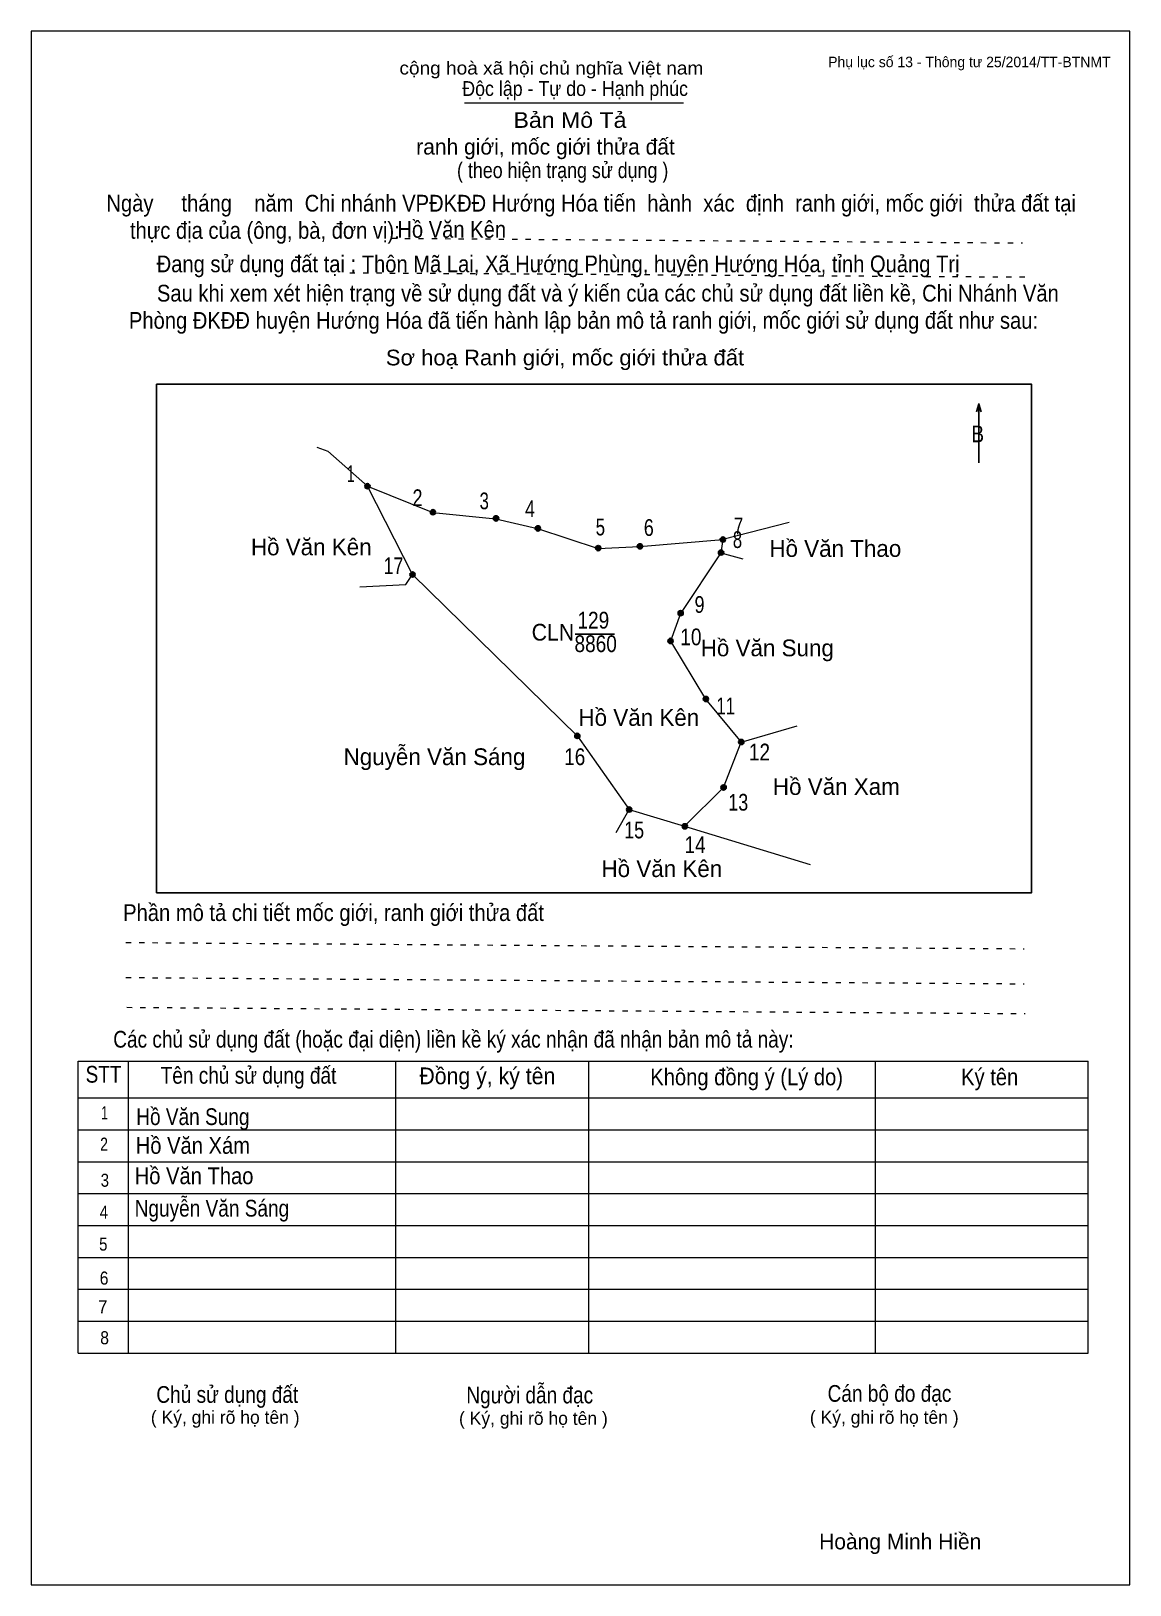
# Model space of a CAD drawing. Header units: centimetres. Extents: x 0 to 21, y 0 to 29.7.
import ezdxf
from ezdxf.enums import TextEntityAlignment as Align

# ---------------------------------------------------------------- set-up
doc = ezdxf.new("R2010")
doc.units = ezdxf.units.CM
doc.header["$LTSCALE"] = 0.13
doc.linetypes.add('DOTTED', pattern=[1.5, 0.3, -1.2])
for name, color, linetype, lineweight in [('1', 7, 'Continuous', 13), ('32', 7, 'Continuous', 25), ('33', 7, 'Continuous', 25), ('6', 7, 'Continuous', 13), ('62', 7, 'Continuous', 13)]:
    doc.layers.add(name, color=color, linetype=linetype, lineweight=lineweight)
doc.layers.add('34', color=7, linetype='Continuous')
doc.layers.add('63', color=7, linetype='Continuous')

msp = doc.modelspace()

# ---------------------------------------------------------------- hatches: boundary and pattern name
at = {"layer": '32'}
for points in [[(6.478, 21, 1), (6.378, 21, 1)], [(7.7288, 20.5042, 1), (7.6288, 20.5042, 1)], [(8.9363, 20.3854, 1), (8.8363, 20.3854, 1)], [(9.7357, 20.1943, 1), (9.6357, 20.1943, 1)], [(11.6847, 19.8505, 1), (11.5847, 19.8505, 1)], [(13.2715, 19.9809, 1), (13.1715, 19.9809, 1)], [(10.8891, 19.8177, 1), (10.7891, 19.8177, 1)], [(13.2363, 19.7327, 1), (13.1363, 19.7327, 1)], [(7.3397, 19.3122, 1), (7.2397, 19.3122, 1)], [(12.4638, 18.5741, 1), (12.3638, 18.5741, 1)], [(12.2707, 18.043, 1), (12.1707, 18.043, 1)], [(12.9466, 16.9327, 1), (12.8466, 16.9327, 1)], [(10.4893, 16.2278, 1), (10.3893, 16.2278, 1)], [(13.6225, 16.112, 1), (13.5225, 16.112, 1)], [(13.2846, 15.243, 1), (13.1846, 15.243, 1)], [(11.48, 14.821, 1), (11.38, 14.821, 1)], [(12.544, 14.5, 1), (12.444, 14.5, 1)]]:
    msp.add_hatch(color=256, dxfattribs=at).paths.add_polyline_path(points)

# ---------------------------------------------------------------- linework, layer by layer
at = {"layer": '1'}
msp.add_lwpolyline([(21, 0), (21, 29.7), (0, 29.7), (0, 0)], close=True, dxfattribs=at)
at = {"layer": '32'}
for centre in [(6.428, 21), (7.6788, 20.5042), (8.8863, 20.3854), (9.6857, 20.1943), (11.6347, 19.8505), (13.2215, 19.9809), (10.8391, 19.8177), (13.1863, 19.7327), (7.2897, 19.3122), (12.4138, 18.5741), (12.2207, 18.043), (12.8966, 16.9327), (10.4393, 16.2278), (13.5725, 16.112), (13.2346, 15.243), (11.43, 14.821), (12.494, 14.5)]:
    msp.add_circle(centre, 0.05, dxfattribs=at)
at = {"layer": '33'}
msp.add_line((10.4, 18.17), (11.15, 18.17), dxfattribs=at)
at = {"layer": '6'}
for p, q in [((7.29, 19.31), (6.43, 21)), ((14.49, 20.31), (13.22, 19.98)), ((13.57, 16.11), (14.64, 16.42)), ((13.23, 15.24), (13.57, 16.11)), ((13.23, 15.24), (12.49, 14.5)), ((11.18, 14.38), (11.43, 14.82))]:
    msp.add_line(p, q, dxfattribs=at)
for points in [[(5.46, 21.75), (5.67, 21.67), (6.43, 21)], [(6.43, 21), (7.68, 20.5), (8.88, 20.38), (9.68, 20.19), (10.84, 19.81), (11.63, 19.85), (13.22, 19.98)], [(13.22, 19.98), (13.18, 19.73), (13.6, 19.61)], [(13.18, 19.73), (12.41, 18.57), (12.22, 18.04), (12.89, 16.93), (13.57, 16.11)], [(6.28, 19.08), (7.16, 19.12), (7.29, 19.31)], [(7.29, 19.31), (10.44, 16.22), (11.43, 14.82)], [(11.43, 14.82), (12.49, 14.5), (14.89, 13.77)]]:
    msp.add_lwpolyline(points, dxfattribs=at)
at = {"layer": '62'}
for p, q in [((8.28, 28.33), (12.47, 28.33)), ((0.9, 10.01), (20.2, 10.01)), ((0.9, 4.43), (0.9, 10.01)), ((1.86, 4.43), (1.86, 10.01)), ((6.97, 4.43), (6.97, 9.99)), ((10.66, 4.43), (10.66, 9.99)), ((16.14, 4.43), (16.14, 10.01)), ((20.2, 4.43), (20.2, 10.01)), ((0.9, 9.31), (20.2, 9.31)), ((0.9, 8.7), (20.2, 8.7)), ((0.9, 8.09), (20.2, 8.09)), ((0.9, 7.48), (20.2, 7.48)), ((0.9, 6.87), (20.2, 6.87)), ((0.9, 6.26), (20.2, 6.26)), ((0.9, 5.65), (20.2, 5.65)), ((0.9, 5.04), (20.2, 5.04)), ((0.9, 4.43), (20.2, 4.43))]:
    msp.add_line(p, q, dxfattribs=at)
at = {"layer": '62', "linetype": 'DOTTED'}
for p, q in [((6.89, 25.74), (18.95, 25.65)), ((6.09, 25.08), (19.04, 25)), ((1.81, 12.28), (18.98, 12.16)), ((1.81, 11.61), (18.98, 11.49)), ((1.83, 11.04), (19, 10.92))]:
    msp.add_line(p, q, dxfattribs=at)
at = {"layer": '62', "lineweight": 25}
for p, q in [((18.11, 22.58), (18.11, 21.45)), ((18.11, 22.57), (18.07, 22.42)), ((18.11, 22.57), (18.16, 22.42))]:
    msp.add_line(p, q, dxfattribs=at)
msp.add_lwpolyline([(2.4, 13.23), (19.12, 13.23), (19.12, 22.95), (2.4, 22.95)], close=True, dxfattribs=at)

# ---------------------------------------------------------------- texts
at = {"layer": '32'}
for s, width, p in [('1', 0.65, (6.11, 21.08)), ('2', 0.8, (7.385, 20.62)), ('3', 0.75, (8.66, 20.56)), ('4', 0.8, (9.535, 20.41)), ('5', 0.75, (10.88, 20.06)), ('6', 0.8, (11.805, 20.05)), ('7', 0.75, (13.52, 20.08)), ('8', 0.75, (13.5, 19.82)), ('17', 0.8, (6.925, 19.32)), ('9', 0.8, (12.775, 18.58)), ('10', 0.85, (12.61, 17.96)), ('11', 0.75, (13.275, 16.64)), ('12', 0.85, (13.92, 15.76)), ('16', 0.85, (10.39, 15.67)), ('13', 0.8, (13.515, 14.8)), ('15', 0.8, (11.525, 14.27)), ('14', 0.85, (12.69, 13.99))]:
    msp.add_text(s, height=0.32, dxfattribs=dict(at, width=width)).set_placement(p, align=Align.CENTER)
at = {"layer": '33'}
for s, p in [('Hồ Văn Kên', (5.355, 19.68)), ('Hồ Văn Thao', (15.37, 19.65)), ('Hồ Văn Sung', (14.07, 17.75)), ('Hồ Văn Kên', (11.615, 16.42)), ('Nguyễn Văn Sáng', (7.71, 15.67)), ('Hồ Văn Xam', (15.39, 15.1)), ('Hồ Văn Kên', (12.055, 13.53))]:
    msp.add_text(s, height=0.32, dxfattribs=at).set_placement(p, align=Align.CENTER)
at = {"layer": '33', "width": 0.85}
for s, p in [('129', (10.745, 18.28)), ('8860', (10.79, 17.83))]:
    msp.add_text(s, height=0.32, dxfattribs=at).set_placement(p, align=Align.CENTER)
at = {"layer": '33', "width": 0.95}
msp.add_text('CLN', height=0.32, dxfattribs=at).set_placement((10.38, 18.05), align=Align.RIGHT)
at = {"layer": '34'}
for s, width, p in [('Hồ Văn Kên', 0.9, (7, 25.75)), ('Hồ Văn Sung', 0.85, (2.01, 8.79)), ('Hồ Văn Xám', 0.9, (2, 8.24)), ('Hồ Văn Thao', 0.9, (1.98, 7.66)), ('Nguyễn Văn Sáng', 0.85, (1.98, 7.04))]:
    msp.add_text(s, height=0.32, dxfattribs=dict(at, width=width)).set_placement(p)
at = {"layer": '62'}
for s, height, width, p in [('cộng hoà xã hội chủ nghĩa Việt nam', 0.2474, 1.1, (7.04, 28.87)), ('Độc lập - Tự do - Hạnh phúc', 0.2828, 0.9, (8.24, 28.46)), ('Bản Mô Tả', 0.3, 1.1, (9.22, 27.85)), ('( theo hiện trạng sử dụng )', 0.3, 0.85, (8.14, 26.89)), ('Ngày     tháng    năm  Chi nhánh VPĐKĐĐ Hướng Hóa tiến  hành  xác  định  ranh giới, mốc giới  thửa đất tại ', 0.32, 0.9, (1.44, 26.25)), ('thực địa của (ông, bà, đơn vị): ', 0.32, 0.9, (1.89, 25.73)), ('Đang sử dụng đất tại : Thôn Mã Lai, Xã Hướng Phùng, huyện Hướng Hóa, tỉnh Quảng Trị', 0.32, 0.9, (2.4, 25.09)), ('     Sau khi xem xét hiện trạng về sử dụng đất và ý kiến của các chủ sử dụng đất liền kề, Chi Nhánh Văn ', 0.32, 0.9, (1.87, 24.53)), ('Phòng ĐKĐĐ huyện Hướng Hóa đã tiến hành lập bản mô tả ranh giới, mốc giới sử dụng đất như sau:', 0.32, 0.9, (1.87, 24.01)), ('Sơ hoạ Ranh giới, mốc giới thửa đất', 0.3, 1.05, (6.78, 23.31)), ('B', 0.32, 0.85, (17.97, 21.84)), ('Phần mô tả chi tiết mốc giới, ranh giới thửa đất ', 0.32, 0.9, (1.76, 12.69)), ('Các chủ sử dụng đất (hoặc đại diện) liền kề ký xác nhận đã nhận bản mô tả này:', 0.32, 0.85, (1.57, 10.27))]:
    msp.add_text(s, height=height, dxfattribs=dict(at, width=width)).set_placement(p)
msp.add_text('ranh giới, mốc giới thửa đất', height=0.3, dxfattribs=at).set_placement((7.36, 27.34))
for s, height, width, p in [('STT', 0.32, 0.85, (1.385, 9.6)), ('Tên chủ sử dụng đất', 0.32, 0.85, (4.155, 9.58)), ('Đồng ý, ký tên', 0.32, 0.95, (8.72, 9.57)), ('Không đồng ý (Lý do)', 0.32, 0.9, (13.675, 9.55)), ('Ký tên', 0.32, 0.9, (18.32, 9.55)), ('1', 0.25, 0.7, (1.405, 8.9)), ('2', 0.25, 0.8, (1.395, 8.3)), ('3', 0.25, 0.85, (1.41, 7.61)), ('4', 0.25, 0.85, (1.39, 7)), ('5', 0.25, 0.85, (1.38, 6.39)), ('6', 0.25, 0.9, (1.395, 5.74)), ('7', 0.25, 0.95, (1.37, 5.19)), ('8', 0.25, 0.9, (1.405, 4.6)), ('Người dẫn đạc', 0.32, 0.85, (9.53, 3.47)), ('Chủ sử dụng đất', 0.32, 0.85, (3.75, 3.48)), ('Cán bộ đo đạc', 0.32, 0.85, (16.405, 3.5))]:
    msp.add_text(s, height=height, dxfattribs=dict(at, width=width)).set_placement(p, align=Align.CENTER)
for p in [(3.71, 3.08), (9.6, 3.06), (16.305, 3.08)]:
    msp.add_text('( Ký, ghi rõ họ tên )', height=0.25, dxfattribs=at).set_placement(p, align=Align.CENTER)
at = {"layer": '63'}
msp.add_text('Phụ lục số 13 - Thông tư 25/2014/TT-BTNMT', height=0.2, dxfattribs=at).set_placement((20.63, 29.01), align=Align.RIGHT)
msp.add_text('Hoàng Minh Hiền', height=0.3, dxfattribs=at).set_placement((16.61, 0.68), align=Align.CENTER)

doc.saveas('drawing.dxf')
